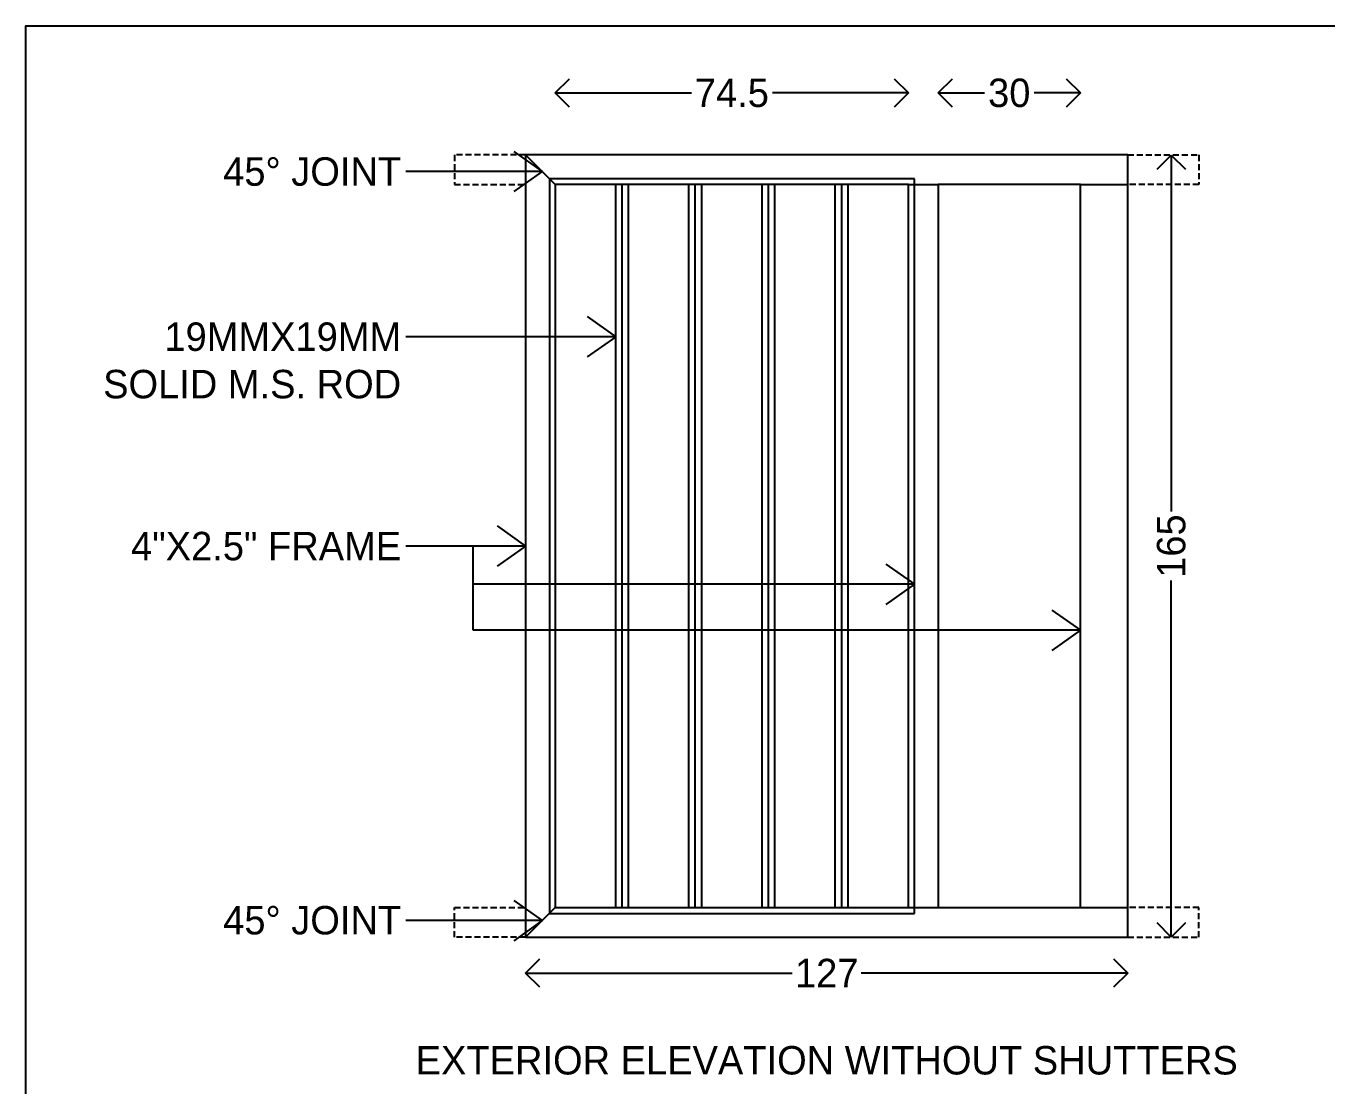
# Model space of a CAD drawing. Header units: metres. Extents: x -16 to 65907, y -5261 to 15511.
# Drawn here: x 31794.3 to 32068.5, y 9551.2 to 9774.6 of the extents above; entities that cross this region are included whole.
import ezdxf

# ---------------------------------------------------------------- set-up
doc = ezdxf.new("R2010")
doc.units = ezdxf.units.M
doc.header["$PDMODE"] = 67
doc.header["$PDSIZE"] = -5
doc.linetypes.add('DASHED', pattern=[19.05, 12.7, -6.35])
doc.layers.get('0').update_dxf_attribs({"color": 6})
for name, color, linetype in [('BC-DIMENSION', 8, 'Continuous'), ('BC-GREYCOLOR', 8, 'Continuous'), ('BC-TEXT', 7, 'Continuous'), ('BC-WHITECOLOR', 7, 'Continuous')]:
    doc.layers.add(name, color=color, linetype=linetype)
doc.styles.add('BC-1IN10-3', font='FreeSans.ttf', dxfattribs={"height": 6})
doc.styles.add('BC-1IN50-1', font='FreeSans.ttf', dxfattribs={"height": 10})
doc.dimstyles.new('BC-1IN10-3', dxfattribs={"dimtxt": 6, "dimasz": 6, "dimexe": 0.18, "dimexo": 0.0625, "dimgap": 1, "dimtad": 0, "dimtoh": 1, "dimzin": 12, "dimdsep": 46, "dimtxsty": 'BC-1IN10-3', "dimblk": 'OPEN90', "dimcen": 0.09, "dimse1": 1, "dimse2": 1, "dimclrd": 256, "dimclre": 256, "dimclrt": 7, "dimadec": 0, "dimazin": 0, "dimtfac": 1, "dimtdec": 1, "dimtofl": 0, "dimtmove": 1, "dimatfit": 3, "dimldrblk": 'OPEN90', "dimfxl": 1, "dimtolj": 1, "dimtzin": 0, "dimlwd": -3, "dimarcsym": 0})
doc.dimstyles.new('BC-1IN50-1', dxfattribs={"dimtxt": 10, "dimasz": 10, "dimexe": 0.18, "dimexo": 0.0625, "dimgap": 1, "dimtad": 0, "dimdec": 1, "dimzin": 12, "dimdsep": 46, "dimtxsty": 'BC-1IN50-1', "dimblk": 'OPEN90', "dimcen": 0.09, "dimse1": 1, "dimse2": 1, "dimclrd": 8, "dimclre": 256, "dimclrt": 7, "dimadec": 0, "dimazin": 0, "dimtfac": 1, "dimtdec": 0, "dimtofl": 0, "dimtmove": 1, "dimatfit": 3, "dimfxl": 1, "dimtolj": 1, "dimtzin": 0, "dimlwd": -3, "dimarcsym": 0})

# ---------------------------------------------------------------- blocks, each defined once
blk = doc.blocks.new('_OPEN90')
at = {"color": 0, "linetype": 'ByBlock'}
for p, q in [((-0.5, 0.5), (0, 0)), ((0, 0), (-1, 0)), ((0, 0), (-0.5, -0.5))]:
    blk.add_line(p, q, dxfattribs=at)
blk = doc.blocks.new('*D798')
at = {"layer": 'BC-DIMENSION', "lineweight": -3}
for p, q in [((31992.7, 9760.43), (31996.46, 9760.43)), ((32010.7, 9760.43), (32006.94, 9760.43))]:
    blk.add_line(p, q, dxfattribs=at)
at = {"layer": 'Defpoints', "color": 0}
for p in [(31986.7, 9760.43), (31986.7, 9741.1), (32016.7, 9741.1)]:
    blk.add_point(p, dxfattribs=at)
at = {"layer": 'BC-DIMENSION', "lineweight": -3, "xscale": 6, "yscale": 6, "zscale": 6, "rotation": 180}
blk.add_blockref('_OPEN90', (31986.7, 9760.43), dxfattribs=at)
at = {"layer": 'BC-DIMENSION', "lineweight": -3, "xscale": 6, "yscale": 6, "zscale": 6}
blk.add_blockref('_OPEN90', (32016.7, 9760.43), dxfattribs=at)
at = {"layer": 'BC-DIMENSION', "color": 7, "insert": (32001.7, 9760.43), "char_height": 6, "attachment_point": 5, "style": 'BC-1IN10-3'}
blk.add_mtext('\\A1;30', dxfattribs=at)
blk = doc.blocks.new('*D799')
at = {"layer": 'BC-DIMENSION', "lineweight": -3}
for p, q in [((31911.95, 9760.43), (31934.67, 9760.43)), ((31974.45, 9760.43), (31951.73, 9760.43))]:
    blk.add_line(p, q, dxfattribs=at)
at = {"layer": 'Defpoints', "color": 0}
for p in [(31905.95, 9760.43), (31905.95, 9741.1), (31980.45, 9741.1)]:
    blk.add_point(p, dxfattribs=at)
at = {"layer": 'BC-DIMENSION', "lineweight": -3, "xscale": 6, "yscale": 6, "zscale": 6, "rotation": 180}
blk.add_blockref('_OPEN90', (31905.95, 9760.43), dxfattribs=at)
at = {"layer": 'BC-DIMENSION', "lineweight": -3, "xscale": 6, "yscale": 6, "zscale": 6}
blk.add_blockref('_OPEN90', (31980.45, 9760.43), dxfattribs=at)
at = {"layer": 'BC-DIMENSION', "color": 7, "insert": (31943.2, 9760.43), "char_height": 6, "attachment_point": 5, "style": 'BC-1IN10-3'}
blk.add_mtext('\\A1;74.5', dxfattribs=at)
blk = doc.blocks.new('*D800')
at = {"layer": 'BC-DIMENSION', "lineweight": -3}
for p, q in [((32035.88, 9741.35), (32035.88, 9672.12)), ((32035.88, 9588.35), (32035.88, 9657.58))]:
    blk.add_line(p, q, dxfattribs=at)
at = {"layer": 'Defpoints', "color": 0}
for p in [(32026.7, 9747.35), (32026.7, 9582.35), (32035.88, 9582.35)]:
    blk.add_point(p, dxfattribs=at)
at = {"layer": 'BC-DIMENSION', "lineweight": -3, "xscale": 6, "yscale": 6, "zscale": 6}
for p, rotation in [((32035.88, 9747.35), 90), ((32035.88, 9582.35), 270)]:
    blk.add_blockref('_OPEN90', p, dxfattribs=dict(at, rotation=rotation))
at = {"layer": 'BC-DIMENSION', "color": 7, "insert": (32035.88, 9664.85), "char_height": 6, "attachment_point": 5, "rotation": 90, "style": 'BC-1IN10-3'}
blk.add_mtext('\\A1;165', dxfattribs=at)
blk = doc.blocks.new('*D801')
at = {"layer": 'BC-DIMENSION', "lineweight": -3}
for p, q in [((31905.7, 9574.78), (31955.9, 9574.78)), ((32020.7, 9574.78), (31970.5, 9574.78))]:
    blk.add_line(p, q, dxfattribs=at)
at = {"layer": 'Defpoints', "color": 0}
for p in [(31899.7, 9582.35), (32026.7, 9582.35), (31899.7, 9574.78)]:
    blk.add_point(p, dxfattribs=at)
at = {"layer": 'BC-DIMENSION', "lineweight": -3, "xscale": 6, "yscale": 6, "zscale": 6, "rotation": 180}
blk.add_blockref('_OPEN90', (31899.7, 9574.78), dxfattribs=at)
at = {"layer": 'BC-DIMENSION', "lineweight": -3, "xscale": 6, "yscale": 6, "zscale": 6}
blk.add_blockref('_OPEN90', (32026.7, 9574.78), dxfattribs=at)
at = {"layer": 'BC-DIMENSION', "color": 7, "insert": (31963.2, 9574.78), "char_height": 6, "attachment_point": 5, "style": 'BC-1IN10-3'}
blk.add_mtext('\\A1;127', dxfattribs=at)

msp = doc.modelspace()

# ---------------------------------------------------------------- linework, layer by layer
at = {"layer": 'BC-GREYCOLOR'}
for p, q in [((31905.95, 9741.102), (31899.7, 9747.352)), ((31981.7, 9587.352), (31981.7, 9742.352)), ((31918.701, 9588.602), (31918.701, 9741.102)), ((31920.044, 9588.602), (31920.044, 9741.102)), ((31921.388, 9588.602), (31921.388, 9741.102)), ((31934.138, 9588.602), (31934.138, 9741.102)), ((31935.482, 9588.602), (31935.482, 9741.102)), ((31936.825, 9588.602), (31936.825, 9741.102)), ((31949.576, 9588.602), (31949.576, 9741.102)), ((31950.919, 9588.602), (31950.919, 9741.102)), ((31952.263, 9588.602), (31952.263, 9741.102)), ((31965.013, 9588.602), (31965.013, 9741.102)), ((31966.356, 9588.602), (31966.356, 9741.102)), ((31967.7, 9588.602), (31967.7, 9741.102)), ((31980.45, 9741.102), (31986.7, 9741.102)), ((32016.7, 9741.102), (32026.7, 9741.102)), ((31905.95, 9588.602), (31899.7, 9582.352)), ((31980.45, 9588.602), (31986.7, 9588.602)), ((32016.7, 9588.602), (32026.7, 9588.602))]:
    msp.add_line(p, q, dxfattribs=at)
at = {"layer": 'BC-GREYCOLOR', "linetype": 'DASHED', "ltscale": 0.1}
for points in [[(31899.7, 9747.352), (31884.7, 9747.352), (31884.7, 9741.102), (31899.7, 9741.102)], [(32026.7, 9747.352), (32041.7, 9747.352), (32041.7, 9741.102), (32026.7, 9741.102)], [(31899.7, 9582.352), (31884.7, 9582.352), (31884.7, 9588.602), (31899.7, 9588.602)], [(32026.7, 9582.352), (32041.7, 9582.352), (32041.7, 9588.602), (32026.7, 9588.602)]]:
    msp.add_lwpolyline(points, dxfattribs=at)
at = {"layer": 'BC-GREYCOLOR'}
msp.add_lwpolyline([(31981.7, 9742.352), (31904.7, 9742.352), (31904.7, 9587.352), (31981.7, 9587.352)], dxfattribs=at)
at = {"layer": 'BC-WHITECOLOR'}
for points in [[(32026.7, 9582.352), (32026.7, 9747.352), (31899.7, 9747.352), (31899.7, 9582.352)], [(31980.45, 9588.602), (31980.45, 9741.102), (31905.95, 9741.102), (31905.95, 9588.602), (31980.45, 9588.602)], [(31986.7, 9588.602), (32016.7, 9588.602), (32016.7, 9741.102), (31986.7, 9741.102), (31986.7, 9588.602)]]:
    msp.add_lwpolyline(points, close=True, dxfattribs=at)
at = {"layer": 'Defpoints'}
msp.add_lwpolyline([(31794.314, 9332.065), (31794.314, 9774.565), (32346.314, 9774.565), (32346.314, 9332.065)], close=True, dxfattribs=at)

# ---------------------------------------------------------------- texts
at = {"layer": 'BC-TEXT', "color": 7, "char_height": 6, "width": 75.06401, "style": 'BC-1IN10-3'}
for s, insert, attachment_point in [('{45%%d JOINT}', (31873.445, 9746.862), 3), ('{19MMX19MM SOLID M.S. ROD}', (31873.445, 9712.027), 3), ('{4"X2.5" FRAME}', (31873.445, 9667.852), 3), ('{45%%d JOINT}', (31873.445, 9582.841), 9)]:
    msp.add_mtext(s, dxfattribs=dict(at, insert=insert, attachment_point=attachment_point))
at = {"layer": 'BC-TEXT', "insert": (31963.2, 9556.339), "char_height": 6, "width": 165.16731, "attachment_point": 5, "style": 'BC-1IN10-3'}
msp.add_mtext('{\\pxqc;EXTERIOR ELEVATION WITHOUT SHUTTERS}', dxfattribs=at)

# ---------------------------------------------------------------- dimensions: what is measured, and where the dimension line sits
at = {"layer": 'BC-DIMENSION'}
for base, p1, p2, picture, middle in [((31905.95, 9760.434), (31980.45, 9741.102), (31905.95, 9741.102), '*D799', (31943.2, 9760.434)), ((31986.7, 9760.434), (32016.7, 9741.102), (31986.7, 9741.102), '*D798', (32001.7, 9760.434)), ((31899.7, 9574.779), (32026.7, 9582.352), (31899.7, 9582.352), '*D801', (31963.2, 9574.779))]:
    dim = msp.add_linear_dim(base=base, p1=p1, p2=p2, dimstyle='BC-1IN10-3', override={"dimlfac": 1}, dxfattribs=at)
    dim.commit()
    dim.dimension.update_dxf_attribs({"geometry": picture, "text_midpoint": middle})
dim = msp.add_linear_dim(base=(32035.884, 9582.352), p1=(32026.7, 9747.352), p2=(32026.7, 9582.352), angle=90, dimstyle='BC-1IN10-3', override={"dimlfac": 1}, dxfattribs=at)
dim.commit()
dim.dimension.update_dxf_attribs({"geometry": '*D800', "text_midpoint": (32035.884, 9664.852)})

# ---------------------------------------------------------------- leaders
at = {"layer": 'BC-TEXT', "annotation_type": 0, "has_hookline": 1, "hookline_direction": 1}
for points, text_width in [([(31903.19, 9743.862), (31874.445, 9743.862)], 40.016), ([(31918.701, 9709.027), (31874.445, 9709.027)], 62.601), ([(31899.7, 9664.852), (31874.445, 9664.852)], 56.675), ([(31903.19, 9585.841), (31874.445, 9585.841)], 40.016)]:
    msp.add_leader(points, dimstyle='BC-1IN50-1', override={"dimtxt": 6, "dimasz": 6, "dimtad": 0, "dimtoh": 1, "dimdec": 2, "dimtxsty": 'BC-1IN10-3', "dimclrd": 256, "dimtdec": 1, "dimldrblk": 'OPEN90'}, dxfattribs=dict(at, text_width=text_width))
at = {"layer": 'BC-TEXT'}
for points in [[(31981.7, 9656.795), (31888.663, 9656.795), (31888.663, 9664.852)], [(32016.7, 9647.096), (31888.663, 9647.096), (31888.663, 9656.795)]]:
    msp.add_leader(points, dimstyle='BC-1IN50-1', override={"dimtxt": 6, "dimasz": 6, "dimtoh": 1, "dimdec": 2, "dimtxsty": 'BC-1IN10-3', "dimclrd": 256, "dimtdec": 1, "dimldrblk": 'OPEN90'}, dxfattribs=at)

doc.saveas('drawing.dxf')
